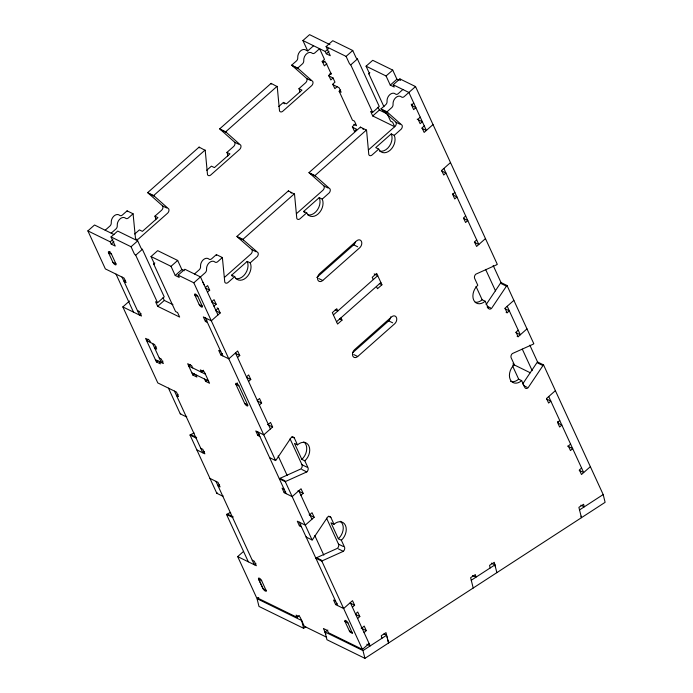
<?xml version="1.0" encoding="UTF-8"?>
<svg xmlns="http://www.w3.org/2000/svg" width="693" height="693" viewBox="0 0 693 693"><rect width="100%" height="100%" fill="white"/><g stroke="black" fill="none" stroke-linecap="round" stroke-linejoin="round"><path stroke-width="1.04" d="M486.088 304.651L500.441 283.229A3.17 2.252 -63.9 0 1 501.03 282.571L507.033 285.507L533.818 343.745A3.162 2.252 -63.9 0 1 533.134 344.213L512.344 353.577A3.162 2.252 -63.9 0 0 511.174 357.822L514.319 364.665A11.071 7.866 -63.9 0 0 510.23 379.513A11.071 7.866 -63.9 0 0 521.664 380.63L524.809 387.474A3.162 2.252 -63.9 0 0 528.075 387.785L542.965 365.575A3.17 2.252 -63.9 0 1 543.555 364.916L537.56 361.98A3.17 2.252 -63.9 0 0 536.962 362.638L522.609 384.061M507.033 285.507A3.17 2.252 -63.9 0 0 506.444 286.166L491.554 308.385A3.162 2.252 -63.9 0 1 488.288 308.064L487.292 307.579M250.216 262.846L247.219 261.382L231.696 275.121L234.693 276.585A11.071 7.866 -63.9 0 0 246.128 277.702A11.071 7.866 -63.9 0 0 250.216 262.846L257.25 256.566A3.17 2.252 -63.9 0 0 258.264 253.699L258.03 252.72L243.347 239.891A3.136 2.226 -63.9 0 1 243.035 239.483L236.954 236.382L288.392 190.861L294.516 194.144L296.795 218.408A3.162 2.244 -63.9 0 0 300.06 218.728L306.713 212.838A11.071 7.874 -63.9 0 0 318.139 213.955A11.071 7.874 -63.9 0 0 322.228 199.108L329.262 192.819A3.162 2.252 -63.9 0 0 330.05 188.972L314.969 175.58L308.974 172.644L360.403 127.114L366.406 130.05A3.17 2.252 -63.9 0 1 366.614 130.786L368.806 154.669A3.162 2.252 -63.9 0 0 372.072 154.981L378.724 149.099A11.071 7.866 -63.9 0 0 390.159 150.208A11.071 7.866 -63.9 0 0 394.239 135.36L401.282 129.08A3.162 2.244 -63.9 0 0 402.061 125.225L386.98 111.833L380.985 108.896L385.663 104.756A3.162 2.252 -63.9 0 0 387.049 101.386A6.332 4.496 -63.9 0 1 389.838 94.646A6.332 4.496 -63.9 0 1 395.417 93.988A3.162 2.252 -63.9 0 0 398.206 93.659L402.876 89.518M125.598 280.319L124.116 281.627L126.117 282.605L124.021 278.04L105.362 268.901L87.881 230.89L94.525 225L113.938 234.511M307.857 51.256L302.919 40.54L309.572 34.65L329.955 44.638M105.189 230.223L109.866 226.091A3.162 2.252 -63.9 0 0 111.227 223.596L111.33 220.963A6.324 4.496 -63.9 0 1 114.726 215.436A6.324 4.496 -63.9 0 1 119.62 215.315A3.162 2.252 -63.9 0 0 122.41 214.986L127.088 210.845L133.082 213.791L135.482 238.401A3.162 2.244 -63.9 0 0 138.747 238.721L167.576 213.21A3.162 2.252 -63.9 0 0 168.737 208.965L153.664 195.565L147.661 192.628L199.099 147.107L205.223 150.39L207.502 174.653A3.162 2.252 -63.9 0 0 210.767 174.974L239.587 149.463A3.162 2.244 -63.9 0 0 240.757 145.218L225.675 131.826L219.681 128.881L271.11 83.359L277.235 86.651L279.513 110.915A3.162 2.244 -63.9 0 0 282.779 111.227L311.599 85.715A3.162 2.252 -63.9 0 0 312.768 81.471L297.687 68.079L291.692 65.142L296.37 61.001A3.162 2.252 -63.9 0 0 297.721 58.507L297.834 55.873A6.324 4.496 -63.9 0 1 304.946 49.575L306.713 50.554A3.162 2.252 -63.9 0 0 308.913 49.896L313.582 45.764M111.192 233.169L115.861 229.028A3.162 2.252 -63.9 0 0 117.221 226.533L117.325 223.9A6.324 4.496 -63.9 0 1 120.721 218.382A6.324 4.496 -63.9 0 1 125.615 218.252A3.162 2.252 -63.9 0 0 128.404 217.923L133.082 213.791M153.664 195.565L205.093 150.043M225.675 131.826L277.113 86.296M297.687 68.079L302.365 63.938A3.162 2.252 -63.9 0 0 303.725 61.452L303.829 58.81A6.324 4.496 -63.9 0 1 310.94 52.521L312.708 53.491A3.162 2.252 -63.9 0 0 314.908 52.841L319.586 48.701L324.48 59.347L322.262 61.305L324.359 65.87L326.775 63.73M87.881 230.89L110.204 241.831L111.252 244.109L115.246 246.067L111.053 236.945L117.706 231.055L137.69 240.852L140.844 247.696A1.585 0.554 48.5 0 0 142.368 249.324L164.215 296.838L157.571 302.728L155.57 301.75L157.666 306.306L179.66 317.082L177.555 312.526L175.563 311.538L153.707 264.033A1.585 0.554 48.5 0 0 154.184 263.375L151.031 256.54L157.683 250.649L177.677 260.447L181.869 269.568L184.269 270.746M302.919 40.54L325.242 51.473L326.299 53.759L330.292 55.717L326.1 46.596L332.753 40.705L352.737 50.502L355.89 57.346A1.585 0.554 48.5 0 0 357.415 58.974L379.262 106.488L372.617 112.37L370.616 111.391L372.713 115.956L394.707 126.732L392.602 122.167L390.609 121.188L387.482 114.406M110.204 241.831L112.89 239.449M325.242 51.473L328.413 48.675M111.252 244.109L113.938 241.727M326.299 53.759L328.984 51.377M109.953 251.533L108.532 252.789L112.898 262.292A2.374 0.84 48.5 0 0 115.185 264.735A2.374 0.84 48.5 0 0 115.904 263.756L111.53 254.253A2.374 0.84 48.5 0 0 109.243 251.81A2.374 0.84 48.5 0 0 108.532 252.789L111.53 254.253M325.017 61.157L323.596 62.413L322.098 61.677M155.734 219.733A11.071 7.866 -63.9 0 0 154.92 216.155L161.573 210.265A3.162 2.252 -63.9 0 0 162.742 206.029L147.661 192.628M227.754 155.986A11.071 7.874 -63.9 0 0 226.94 152.408L233.593 146.526A3.162 2.244 -63.9 0 0 234.754 142.282L219.681 128.881M299.766 92.247A11.071 7.866 -63.9 0 0 298.952 88.669L305.604 82.779A3.162 2.252 -63.9 0 0 306.774 78.534L291.692 65.142M111.053 236.945L131.046 246.743L137.69 240.852M326.1 46.596L346.093 56.393L352.737 50.502M331.15 73.233L328.733 75.372L330.83 79.929L333.047 77.971L334.97 82.146L332.753 84.113L334.849 88.669L337.266 86.53M157.571 302.728L135.715 255.215L142.368 249.324M372.617 112.37L350.762 64.865L357.415 58.974M383.957 106.739L368.754 73.675A1.585 0.554 48.5 0 0 369.23 73.025L366.077 66.181L372.73 60.3L392.723 70.097L396.916 79.219L399.168 80.319M353.751 124.333L356.548 125.702L354.452 121.136L352.451 120.158L339.163 91.268L340.644 89.96M153.707 264.033L154.816 263.045M368.754 73.675L369.863 72.696M178.04 394.343L176.568 395.651L178.569 396.63L176.464 392.073L157.805 382.926L122.843 306.912L129.496 301.022M151.031 256.54L171.024 266.329L177.677 260.447M366.077 66.181L386.07 75.979L392.723 70.097M171.024 266.329L175.225 275.459L181.869 269.568M386.07 75.979L390.272 85.1L396.916 79.219M175.225 275.459L179.218 277.417L178.17 275.13L184.823 269.248L200.485 276.923L217.966 314.934M390.272 85.1L394.265 87.058L393.217 84.78L399.87 78.898L415.531 86.564L497.297 264.336A3.162 2.252 -63.9 0 1 496.612 264.804L475.822 274.177A3.162 2.252 -63.9 0 0 474.653 278.413L477.798 285.256A11.071 7.866 -63.9 0 0 473.709 300.112A11.071 7.866 -63.9 0 0 485.143 301.221L488.288 308.064M141.112 313.643L139.501 315.072L122.02 277.061M355.552 123.83L352.33 126.68L354.426 131.246L356.644 129.279L352.365 127.183M157.666 306.306L164.319 300.424L172.921 304.634M372.713 115.956L379.366 110.066L388.097 114.345M194.482 273.978L199.16 269.846A3.162 2.252 -63.9 0 0 200.554 266.476A6.332 4.496 -63.9 0 1 203.335 259.728A6.332 4.496 -63.9 0 1 208.914 259.069A3.162 2.252 -63.9 0 0 211.703 258.74L216.381 254.6L222.375 257.545L224.775 282.155A3.162 2.252 -63.9 0 0 228.049 282.475L234.693 276.585M178.17 275.13L193.832 282.805L205.154 272.782A3.162 2.252 -63.9 0 0 206.549 269.412A6.332 4.496 -63.9 0 1 209.329 262.673A6.332 4.496 -63.9 0 1 214.908 262.006A3.162 2.252 -63.9 0 0 217.697 261.677L222.375 257.545M242.957 239.328L294.386 193.797M314.969 175.58L366.406 130.05M386.98 111.833L391.658 107.692A3.162 2.252 -63.9 0 0 393.052 104.322A6.332 4.496 -63.9 0 1 395.833 97.583A6.332 4.496 -63.9 0 1 401.412 96.925A3.162 2.252 -63.9 0 0 404.201 96.596L415.531 86.564M205.379 287.56L207.597 285.603L209.693 290.159L207.45 292.143M413.773 103.101L411.555 105.059L413.652 109.624L415.895 107.64L412.889 106.168A2.374 0.84 48.5 0 0 411.192 104.132M148.233 339.215L146.613 340.644L154.617 344.56L156.713 349.125L154.712 348.146L156.194 346.829M224.445 277.408L250.866 254.028A3.162 2.252 -63.9 0 0 252.269 250.762L252.035 249.783L237.352 236.954A3.136 2.226 -63.9 0 1 237.041 236.547L236.954 236.382M296.465 213.661L322.886 190.28A3.162 2.252 -63.9 0 0 324.047 186.036L308.974 172.644M368.477 149.922L394.897 126.533A3.162 2.244 -63.9 0 0 396.067 122.289L380.985 108.896M304.426 212.595A11.071 7.874 -63.9 0 1 303.716 211.374L319.23 197.635L322.228 199.108M394.239 135.36L391.242 133.888L375.727 147.626L378.724 149.099M211.824 301.646L214.059 299.662L216.164 304.227L213.946 306.185M420.261 117.143L418.026 119.127L420.123 123.683L422.34 121.725L417.177 119.196M150.615 342.602L149.567 340.324L145.565 338.357L156.41 361.928L157.883 360.62M215.869 310.369L218.087 308.402L220.183 312.967L211.313 320.816L203.318 316.9L205.414 321.457L207.415 322.436M424.263 125.901L422.046 127.867L424.142 132.424L433.012 124.575M205.414 321.457L206.999 320.062M162.968 361.157L161.356 362.586L152.616 343.581M190.341 364.561L188.73 365.991L205.388 374.151M192.715 367.94L191.666 365.661L187.664 363.704L192.914 375.104L194.386 373.796M203.595 370.227L201.377 372.184L200.329 369.906L204.322 371.864L209.572 383.264L205.57 381.306L204.522 379.028M220.703 351.325L218.702 350.346L220.798 354.911L222.384 353.508M316.744 277.546L353.699 244.837A4.747 3.37 -63.9 0 0 355.587 241.753M450.493 162.586L441.623 170.435L443.719 175L445.937 173.033L441.658 170.937M205.57 381.306L207.051 379.998M322.747 280.483L359.693 247.773A4.747 3.37 -63.9 0 0 361.677 242.082L361.105 240.835A4.747 3.37 -63.9 0 0 356.548 240.93L319.594 273.64A4.747 3.37 -63.9 0 0 317.844 280.007A4.747 3.37 -63.9 0 0 322.747 280.483L318.745 278.525M237.543 357.501L239.761 355.535L237.664 350.979L228.794 358.827L220.798 354.911M237.526 382.969L235.915 384.398L244.655 403.404A2.374 0.84 48.5 0 0 246.942 405.847A2.374 0.84 48.5 0 0 247.652 404.868L238.912 385.862A2.374 0.84 48.5 0 0 236.625 383.42A2.374 0.84 48.5 0 0 235.915 384.398L238.912 385.862M246.465 376.888L248.674 374.922L250.779 379.487L248.562 381.445M454.859 192.42L452.642 194.386L454.738 198.943L456.956 196.985L453.958 195.513A2.374 0.84 48.5 0 0 452.616 193.745M333.385 314.917L377.72 275.675L374.168 273.934M336.529 321.76L380.873 282.519M340.965 317.836L342.013 320.114L337.578 324.047L332.337 312.638L336.772 308.714L337.82 310.992L335.247 309.736M373.293 279.6L372.236 277.313L376.671 273.389L381.921 284.797L377.486 288.721L376.438 286.443M257.302 400.45L259.52 398.492L261.616 403.049L259.399 405.015M465.696 215.991L463.478 217.948L465.575 222.514L467.792 220.547L463.513 218.451M204.461 451.42L202.85 452.841L174.471 391.095M268.312 424.402L270.53 422.435L272.626 427.001L263.764 434.849L255.769 430.933L257.865 435.49L259.866 436.469M476.706 239.934L474.488 241.9L476.593 246.457L485.455 238.609M257.865 435.49L259.451 434.087M352.477 352.884L388.66 320.859A4.747 3.37 -63.9 0 0 390.731 316.84M357.709 356.505L394.655 323.796A4.747 3.37 -63.9 0 0 396.639 318.104L396.067 316.857A4.747 3.37 -63.9 0 0 391.51 316.952L354.565 349.662A4.747 3.37 -63.9 0 0 352.806 356.02A4.747 3.37 -63.9 0 0 357.709 356.505L353.707 354.539M219.568 484.624L218.087 485.932L220.088 486.91L217.992 482.345L209.962 478.413M284.078 489.111L282.077 488.132L284.173 492.697L285.655 491.389M513.868 300.372L504.998 308.22L507.094 312.786L509.312 310.819L504.98 308.697M300.918 495.287L303.136 493.329L301.039 488.764L292.169 496.612L284.173 492.697M299.35 615.419L297.132 617.385L256.479 597.461L237.69 556.6L243.598 551.368M309.84 514.674L312.049 512.707L314.154 517.273L305.284 525.121L297.288 521.205L299.385 525.762L301.386 526.741M518.234 330.206L516.016 332.172L518.113 336.729L526.983 328.88M255.934 563.322L254.322 564.752L215.956 481.349M299.385 525.762L300.866 524.454M543.555 364.916L555.388 390.644L546.517 398.501L548.622 403.057L550.84 401.1L546.552 398.995M335.551 601.022L333.55 600.043L335.646 604.599L337.127 603.291M559.753 420.478L557.536 422.444L559.632 427.009L561.85 425.043L558.853 423.57A2.374 0.84 48.5 0 0 557.484 421.794M352.39 607.189L354.608 605.232L352.512 600.666L343.641 608.523L335.646 604.599M355.509 613.963L357.727 612.006L359.823 616.562L357.605 618.528M361.971 628.031L364.189 626.065L366.285 630.63L364.076 632.588M570.59 444.048L568.373 446.006L570.469 450.571L572.687 448.605L567.55 446.093M325.953 634.026L323.406 628.49L327.399 630.448L328.447 632.726L362.439 649.384L369.083 643.494M581.609 467.992L579.391 469.958L581.488 474.514L590.358 466.666L555.362 390.635M278.716 106.54L283.437 102.399L286.434 103.872L301.949 90.133L298.952 88.669M206.705 170.287L211.417 166.147L214.414 167.619L229.937 153.881L226.94 152.408M134.693 234.035L139.406 229.894L142.403 231.367L157.926 217.628L154.92 216.155M305.769 626.914L303.629 628.308L258.974 606.436L257.034 598.674L258.766 597.548M603.179 494.559L605.119 502.321L364.934 658.35L326.949 639.734L325.008 631.973L327.867 630.119M325.008 631.973L362.985 650.588L386.642 635.221L383.974 633.922M471.257 580.258L494.906 564.89L495.4 566.831M579.521 509.927L603.187 494.559L590.358 466.666M194.161 433.012L190.696 434.58A3.162 2.252 -63.9 0 0 190.012 435.039L216.796 493.277L222.799 496.214A3.17 2.252 -63.9 0 0 223.103 495.911M326.568 518.199L338.505 544.144A3.162 2.244 -63.9 0 1 337.335 548.38L316.536 557.752A3.162 2.252 -63.9 0 0 315.861 558.22L321.855 561.157A3.162 2.252 -63.9 0 1 322.54 560.689L343.33 551.325A3.162 2.244 -63.9 0 0 344.499 547.08L341.354 540.237A11.071 7.866 -63.9 0 0 345.443 525.389A11.071 7.866 -63.9 0 0 334.009 524.272L330.864 517.428A3.162 2.252 -63.9 0 0 327.598 517.117L312.708 539.327A3.17 2.252 -63.9 0 1 312.119 539.986L285.334 481.748L279.34 478.811A3.162 2.252 -63.9 0 1 280.015 478.343L300.814 468.979A3.162 2.252 -63.9 0 0 301.975 464.734L290.046 438.79M304.825 460.828A11.071 7.866 -63.9 0 0 308.913 445.98A11.071 7.866 -63.9 0 0 297.488 444.871L294.49 443.399L301.827 459.364L304.825 460.828L307.978 467.671A3.162 2.252 -63.9 0 1 306.808 471.916L286.01 481.288A3.162 2.252 -63.9 0 0 285.334 481.748M230.682 512.422L227.217 513.981A3.162 2.252 -63.9 0 0 226.533 514.449L248.319 561.815M257.034 598.674L301.68 620.547L303.629 628.308M393.217 84.78L408.879 92.455L426.36 130.466L421.916 128.292M328.716 75.849L333.047 77.971M332.536 84.494L339.068 87.69L341.164 92.247L339.163 91.268M293.087 66.199L298.085 68.65M382.38 109.953L387.378 112.405M306.774 78.534L310.767 80.492M396.067 122.289L400.06 124.246M362.612 128.829L363.608 129.314M474.367 242.316L478.811 244.499L443.841 168.477M221.067 129.946L226.065 132.398M310.369 173.7L315.358 176.152M234.754 142.282L238.756 144.239M324.047 186.036L328.049 187.994M501.446 283.723L506.444 286.166M290.601 192.576L291.597 193.061M303.707 211.374L306.713 212.838M476.022 286.452L482.146 299.757L485.143 301.221M506.098 312.292L507.094 312.786M487.222 306.263L490.557 307.891M353.699 244.837L357.692 246.795M515.887 332.588L520.33 334.771L507.215 306.263M517.108 336.244L518.113 336.729M379.348 283.532L381.921 284.797M537.967 363.123L542.965 365.575M512.82 363.929L514.319 364.665M513.617 364.605L530.266 372.765M149.056 193.694L154.054 196.136M238.349 237.448L243.347 239.891M512.543 365.852L518.667 379.158L521.664 380.63M162.742 206.029L166.744 207.987M252.035 249.783L256.038 251.741M523.743 385.663L527.078 387.3M388.66 320.859L392.662 322.817M339.44 318.858L342.013 320.114M579.235 470.365L583.671 472.539L548.709 396.517M205.362 288.037L209.693 290.159M211.833 302.105L216.164 304.227M194.828 295.071L197.826 296.543L202.2 306.046A2.374 0.84 48.5 0 1 201.481 307.016A2.374 0.84 48.5 0 1 199.194 304.574L194.828 295.071A2.374 0.84 48.5 0 1 195.539 294.101A2.374 0.84 48.5 0 1 197.826 296.543M217.082 307.917L218.087 308.402M215.852 310.845L220.183 312.967M112.898 262.292L115.904 263.756M199.194 304.574L202.2 306.046M580.829 505.171L584.26 506.852L583.61 504.27L578.88 507.337L581.47 517.688L581.08 516.138M235.481 353.439L239.761 355.535M137.405 310.507L139.406 311.495L141.502 316.051L122.843 306.912M246.491 377.39L250.779 379.487M257.328 400.952L261.616 403.049M191.874 372.834L208.532 380.994M159.26 358.021L161.261 359L163.357 363.565L155.362 359.65M192.914 375.104L196.907 377.061L195.859 374.783M244.655 403.404L247.652 404.868M156.41 361.928L160.404 363.886L159.355 361.607M267.489 424.48L272.626 427.001M291.84 436.798L294.343 438.028L297.488 444.871M301.975 464.734L306.973 467.186M301.81 469.464L306.808 471.916M491.354 563.149L494.906 564.89M168.468 388.158L180.275 413.868L186.27 416.814A3.17 2.252 -63.9 0 0 186.729 416.328M269.603 457.64L275.597 460.576A3.17 2.252 -63.9 0 0 276.186 459.918L291.077 437.707A3.162 2.244 -63.9 0 1 294.343 438.028M191.692 435.065L196.691 437.517M280.015 478.343L285.014 480.795M190.012 435.039L196.015 437.985A3.162 2.252 -63.9 0 1 196.517 437.612M472.565 575.502L475.987 577.182L475.346 574.592L470.616 577.667L473.206 588.019M297.973 490.791L303.136 493.329M200.779 448.302L202.78 449.281L204.877 453.837L196.847 449.904M328.361 516.207L330.864 517.428M334.009 524.272L331.011 522.799L338.349 538.764L341.354 540.237M309.156 514.821L314.154 517.273M338.505 544.144L343.503 546.586M338.331 548.873L343.33 551.325M312.119 539.986L306.124 537.049A3.17 2.252 -63.9 0 0 306.436 536.737M228.214 514.475L233.212 516.917A3.162 2.252 -63.9 0 0 232.536 517.385L226.533 514.449M316.536 557.752L321.535 560.204M350.32 603.135L354.608 605.232M252.252 560.204L254.253 561.183L256.349 565.748L237.69 556.6M355.535 614.466L359.823 616.562M361.148 628.109L366.285 630.63M344.958 621.474L347.955 622.946L352.477 633.541L349.818 631.86L344.958 621.474A2.374 0.84 48.5 0 1 345.668 620.504A2.374 0.84 48.5 0 1 347.955 622.946M265.999 590.15L263.002 588.678L258.628 579.175A2.374 0.84 48.5 0 1 259.373 578.213A2.374 0.84 48.5 0 1 261.659 580.656M349.324 630.976L352.321 632.449M366.77 644.23L370.201 645.902L350.294 602.633M326.68 637.248L304.331 626.299L300.078 617.056L296.084 615.098L297.132 617.385M493.156 265.445L501.264 283.082M529.842 345.192L537.95 362.829M399.87 78.898L400.563 80.414M485.602 269.378L495.521 290.921M522.288 349.125L532.198 370.677M378.049 107.216L379.366 110.066M346.093 56.393L349.237 63.228A1.585 0.554 48.5 0 0 350.762 64.865M202.928 282.242L204.158 284.901M235.447 352.936L270.409 428.958M298.822 490.731L311.937 519.23M278.17 455.933L287.136 475.424M314.795 535.55L323.804 555.136M193.832 282.805L275.597 460.576M321.855 561.157L362.439 649.384M205.319 317.879L222.799 355.89M257.761 431.912L286.174 493.676M299.289 522.184L337.647 605.578M163.063 297.687L164.319 300.424M131.046 246.743L134.191 253.586A1.585 0.554 48.5 0 0 135.715 255.215M116.026 274.125L133.506 312.136M271.11 83.359L271.318 84.096M288.392 190.861L288.6 191.589M199.099 147.107L199.307 147.834M216.381 254.6L216.588 255.336M127.088 210.845L127.287 211.582M496.855 572.652L494.265 562.3L489.535 565.375L490.185 567.965M387.032 636.772L387.422 638.331M387.803 639.882L388.582 642.983L386.001 632.631L381.263 635.706L381.912 638.296M362.985 650.588L364.934 658.35M217.256 492.801A3.17 2.252 -63.9 0 1 216.796 493.277M180.734 413.392A3.17 2.252 -63.9 0 1 180.275 413.868M284.295 103.829A11.071 7.866 -63.9 0 1 283.437 102.399M323.579 62.439A2.374 0.84 48.5 0 1 324.289 61.46A2.374 0.84 48.5 0 1 326.576 63.903L330.942 73.406A2.374 0.84 48.5 0 1 329.625 73.995M340.315 521.292A11.071 7.866 -63.9 0 1 338.349 538.764M303.794 441.883A11.071 7.866 -63.9 0 1 301.827 459.364M482.146 299.757A11.071 7.866 -63.9 0 1 475.251 302.235M518.667 379.158A11.071 7.866 -63.9 0 1 510.507 381.297M360.403 127.114A3.17 2.252 -63.9 0 1 360.611 127.85M247.219 261.382A11.071 7.866 -63.9 0 1 245.452 273.57A11.071 7.866 -63.9 0 1 235.585 278.569M232.406 276.334A11.071 7.866 -63.9 0 1 231.696 275.112M391.242 133.888A11.071 7.866 -63.9 0 1 389.475 146.076A11.071 7.866 -63.9 0 1 379.617 151.083M319.23 197.635A11.071 7.874 -63.9 0 1 317.463 209.823A11.071 7.874 -63.9 0 1 307.605 214.83M266.303 590.938L265.315 591.138L263.522 589.578L258.662 579.192L261.625 580.647L266.303 590.938"/></g></svg>
